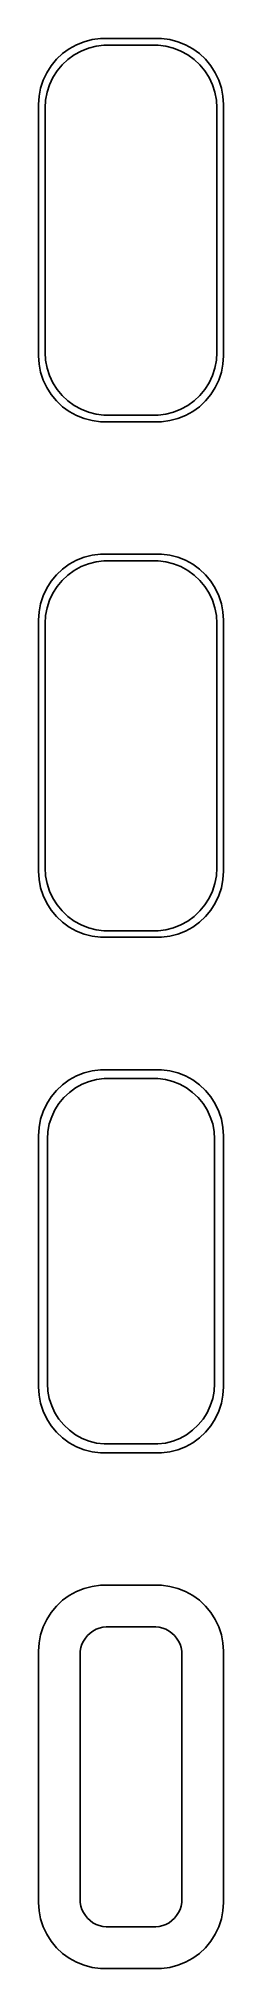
# Model space of a CAD drawing. Header units: metres. Extents: x -7 to 7, y 142 to 287.
import ezdxf

# ---------------------------------------------------------------- set-up
doc = ezdxf.new("R2010")
doc.units = ezdxf.units.M

msp = doc.modelspace()

# ---------------------------------------------------------------- linework, layer by layer
for p, q in [((-5.18712, 286.353), (-5.64484, 285.923)), ((-4.67912, 286.722), (-5.18712, 286.353)), ((-4.77776, 285.91), (-4.29517, 286.261)), ((-4.12889, 287.024), (-4.67912, 286.722)), ((-4.29517, 286.261), (-3.77245, 286.548)), ((-3.54507, 287.255), (-4.12889, 287.024)), ((-3.77245, 286.548), (-3.21782, 286.768)), ((-2.9369, 287.411), (-3.54507, 287.255)), ((-3.21782, 286.768), (-2.64006, 286.916)), ((-2.31395, 287.49), (-2.9369, 287.411)), ((-2.64006, 286.916), (-2.04825, 286.991)), ((2.31395, 287.49), (-2.31395, 287.49)), ((-2.04825, 286.991), (2.04825, 286.991)), ((2.04825, 286.991), (2.64006, 286.916)), ((2.9369, 287.411), (2.31395, 287.49)), ((2.64006, 286.916), (3.21782, 286.768)), ((3.54507, 287.255), (2.9369, 287.411)), ((3.21782, 286.768), (3.77245, 286.548)), ((4.12889, 287.024), (3.54507, 287.255)), ((3.77245, 286.548), (4.29517, 286.261)), ((4.67912, 286.722), (4.12889, 287.024)), ((4.29517, 286.261), (4.77776, 285.91)), ((5.18712, 286.353), (4.67912, 286.722)), ((5.64484, 285.923), (5.18712, 286.353)), ((-6.38153, 284.909), (-6.64888, 284.341)), ((-6.04507, 285.439), (-6.38153, 284.909)), ((-5.64484, 285.923), (-6.04507, 285.439)), ((-5.91245, 284.538), (-5.59282, 285.042)), ((-5.59282, 285.042), (-5.2126, 285.502)), ((-5.2126, 285.502), (-4.77776, 285.91)), ((4.77776, 285.91), (5.2126, 285.502)), ((5.2126, 285.502), (5.59282, 285.042)), ((5.59282, 285.042), (5.91245, 284.538)), ((6.04507, 285.439), (5.64484, 285.923)), ((6.38153, 284.909), (6.04507, 285.439)), ((6.64888, 284.341), (6.38153, 284.909)), ((-6.84291, 283.743), (-6.96057, 283.127)), ((-6.64888, 284.341), (-6.84291, 283.743)), ((-6.46254, 282.845), (-6.35077, 283.431)), ((-6.35077, 283.431), (-6.16643, 283.999)), ((-6.16643, 283.999), (-5.91245, 284.538)), ((5.91245, 284.538), (6.16643, 283.999)), ((6.16643, 283.999), (6.35077, 283.431)), ((6.35077, 283.431), (6.46254, 282.845)), ((6.84291, 283.743), (6.64888, 284.341)), ((6.96057, 283.127), (6.84291, 283.743)), ((-6.96057, 283.127), (-7, 282.5)), ((-7, 282.5), (-7, 263.5)), ((-6.5, 282.25), (-6.46254, 282.845)), ((-6.5, 263.75), (-6.5, 282.25)), ((6.46254, 282.845), (6.5, 282.25)), ((6.5, 282.25), (6.5, 263.75)), ((7, 282.5), (6.96057, 283.127)), ((7, 263.5), (7, 282.5)), ((-7, 263.5), (-6.96057, 262.873)), ((-6.96057, 262.873), (-6.84291, 262.257)), ((-6.46254, 263.155), (-6.5, 263.75)), ((-6.35077, 262.569), (-6.46254, 263.155)), ((6.46254, 263.155), (6.35077, 262.569)), ((6.5, 263.75), (6.46254, 263.155)), ((6.84291, 262.257), (6.96057, 262.873)), ((6.96057, 262.873), (7, 263.5)), ((-6.84291, 262.257), (-6.64888, 261.659)), ((-6.64888, 261.659), (-6.38153, 261.091)), ((-6.16643, 262.001), (-6.35077, 262.569)), ((-5.91245, 261.462), (-6.16643, 262.001)), ((-5.59282, 260.958), (-5.91245, 261.462)), ((5.91245, 261.462), (5.59282, 260.958)), ((6.16643, 262.001), (5.91245, 261.462)), ((6.35077, 262.569), (6.16643, 262.001)), ((6.38153, 261.091), (6.64888, 261.659)), ((6.64888, 261.659), (6.84291, 262.257)), ((-6.38153, 261.091), (-6.04507, 260.561)), ((-6.04507, 260.561), (-5.64484, 260.077)), ((-5.64484, 260.077), (-5.18712, 259.647)), ((-5.2126, 260.498), (-5.59282, 260.958)), ((-4.77776, 260.09), (-5.2126, 260.498)), ((-4.29517, 259.739), (-4.77776, 260.09)), ((4.77776, 260.09), (4.29517, 259.739)), ((5.2126, 260.498), (4.77776, 260.09)), ((5.18712, 259.647), (5.64484, 260.077)), ((5.59282, 260.958), (5.2126, 260.498)), ((5.64484, 260.077), (6.04507, 260.561)), ((6.04507, 260.561), (6.38153, 261.091)), ((-5.18712, 259.647), (-4.67912, 259.278)), ((-4.67912, 259.278), (-4.12889, 258.976)), ((-3.77245, 259.452), (-4.29517, 259.739)), ((-4.12889, 258.976), (-3.54507, 258.745)), ((-3.21782, 259.232), (-3.77245, 259.452)), ((-3.54507, 258.745), (-2.9369, 258.589)), ((-2.64006, 259.084), (-3.21782, 259.232)), ((-2.9369, 258.589), (-2.31395, 258.51)), ((-2.04825, 259.009), (-2.64006, 259.084)), ((-2.31395, 258.51), (2.31395, 258.51)), ((2.04825, 259.009), (-2.04825, 259.009)), ((2.64006, 259.084), (2.04825, 259.009)), ((2.31395, 258.51), (2.9369, 258.589)), ((3.21782, 259.232), (2.64006, 259.084)), ((2.9369, 258.589), (3.54507, 258.745)), ((3.77245, 259.452), (3.21782, 259.232)), ((3.54507, 258.745), (4.12889, 258.976)), ((4.29517, 259.739), (3.77245, 259.452)), ((4.12889, 258.976), (4.67912, 259.278)), ((4.67912, 259.278), (5.18712, 259.647)), ((-3.54507, 248.255), (-4.12889, 248.024)), ((-2.9369, 248.411), (-3.54507, 248.255)), ((-2.31395, 248.49), (-2.9369, 248.411)), ((2.31395, 248.49), (-2.31395, 248.49)), ((2.9369, 248.411), (2.31395, 248.49)), ((3.54507, 248.255), (2.9369, 248.411)), ((4.12889, 248.024), (3.54507, 248.255)), ((-5.64484, 246.923), (-6.04507, 246.439)), ((-5.18712, 247.353), (-5.64484, 246.923)), ((-5.2126, 246.502), (-4.77776, 246.91)), ((-4.67912, 247.722), (-5.18712, 247.353)), ((-4.77776, 246.91), (-4.29517, 247.261)), ((-4.12889, 248.024), (-4.67912, 247.722)), ((-4.29517, 247.261), (-3.77245, 247.548)), ((-3.77245, 247.548), (-3.21782, 247.768)), ((-3.21782, 247.768), (-2.64006, 247.916)), ((-2.64006, 247.916), (-2.04825, 247.991)), ((-2.04825, 247.991), (2.04825, 247.991)), ((2.04825, 247.991), (2.64006, 247.916)), ((2.64006, 247.916), (3.21782, 247.768)), ((3.21782, 247.768), (3.77245, 247.548)), ((3.77245, 247.548), (4.29517, 247.261)), ((4.67912, 247.722), (4.12889, 248.024)), ((4.29517, 247.261), (4.77776, 246.91)), ((5.18712, 247.353), (4.67912, 247.722)), ((4.77776, 246.91), (5.2126, 246.502)), ((5.64484, 246.923), (5.18712, 247.353)), ((6.04507, 246.439), (5.64484, 246.923)), ((-6.64888, 245.341), (-6.84291, 244.743)), ((-6.38153, 245.909), (-6.64888, 245.341)), ((-6.04507, 246.439), (-6.38153, 245.909)), ((-6.16643, 244.999), (-5.91245, 245.538)), ((-5.91245, 245.538), (-5.59282, 246.042)), ((-5.59282, 246.042), (-5.2126, 246.502)), ((5.2126, 246.502), (5.59282, 246.042)), ((5.59282, 246.042), (5.91245, 245.538)), ((5.91245, 245.538), (6.16643, 244.999)), ((6.38153, 245.909), (6.04507, 246.439)), ((6.64888, 245.341), (6.38153, 245.909)), ((6.84291, 244.743), (6.64888, 245.341)), ((-6.96057, 244.127), (-7, 243.5)), ((-6.84291, 244.743), (-6.96057, 244.127)), ((-6.5, 243.25), (-6.46254, 243.845)), ((-6.46254, 243.845), (-6.35077, 244.431)), ((-6.35077, 244.431), (-6.16643, 244.999)), ((6.16643, 244.999), (6.35077, 244.431)), ((6.35077, 244.431), (6.46254, 243.845)), ((6.46254, 243.845), (6.5, 243.25)), ((6.96057, 244.127), (6.84291, 244.743)), ((7, 243.5), (6.96057, 244.127)), ((-7, 243.5), (-7, 224.5)), ((-6.5, 224.75), (-6.5, 243.25)), ((6.5, 243.25), (6.5, 224.75)), ((7, 224.5), (7, 243.5)), ((-7, 224.5), (-6.96057, 223.873)), ((-6.96057, 223.873), (-6.84291, 223.257)), ((-6.46254, 224.155), (-6.5, 224.75)), ((-6.35077, 223.569), (-6.46254, 224.155)), ((-6.16643, 223.001), (-6.35077, 223.569)), ((6.35077, 223.569), (6.16643, 223.001)), ((6.46254, 224.155), (6.35077, 223.569)), ((6.5, 224.75), (6.46254, 224.155)), ((6.84291, 223.257), (6.96057, 223.873)), ((6.96057, 223.873), (7, 224.5)), ((-6.84291, 223.257), (-6.64888, 222.659)), ((-6.64888, 222.659), (-6.38153, 222.091)), ((-6.38153, 222.091), (-6.04507, 221.561)), ((-5.91245, 222.462), (-6.16643, 223.001)), ((-5.59282, 221.958), (-5.91245, 222.462)), ((-5.2126, 221.498), (-5.59282, 221.958)), ((5.59282, 221.958), (5.2126, 221.498)), ((5.91245, 222.462), (5.59282, 221.958)), ((6.16643, 223.001), (5.91245, 222.462)), ((6.04507, 221.561), (6.38153, 222.091)), ((6.38153, 222.091), (6.64888, 222.659)), ((6.64888, 222.659), (6.84291, 223.257)), ((-6.04507, 221.561), (-5.64484, 221.077)), ((-5.64484, 221.077), (-5.18712, 220.647)), ((-4.77776, 221.09), (-5.2126, 221.498)), ((-5.18712, 220.647), (-4.67912, 220.278)), ((-4.29517, 220.739), (-4.77776, 221.09)), ((-3.77245, 220.452), (-4.29517, 220.739)), ((-3.21782, 220.232), (-3.77245, 220.452)), ((3.77245, 220.452), (3.21782, 220.232)), ((4.29517, 220.739), (3.77245, 220.452)), ((4.77776, 221.09), (4.29517, 220.739)), ((4.67912, 220.278), (5.18712, 220.647)), ((5.2126, 221.498), (4.77776, 221.09)), ((5.18712, 220.647), (5.64484, 221.077)), ((5.64484, 221.077), (6.04507, 221.561)), ((-4.67912, 220.278), (-4.12889, 219.976)), ((-4.12889, 219.976), (-3.54507, 219.745)), ((-3.54507, 219.745), (-2.9369, 219.589)), ((-2.64006, 220.084), (-3.21782, 220.232)), ((-2.9369, 219.589), (-2.31395, 219.51)), ((-2.04825, 220.009), (-2.64006, 220.084)), ((-2.31395, 219.51), (2.31395, 219.51)), ((2.04825, 220.009), (-2.04825, 220.009)), ((2.64006, 220.084), (2.04825, 220.009)), ((2.31395, 219.51), (2.9369, 219.589)), ((3.21782, 220.232), (2.64006, 220.084)), ((2.9369, 219.589), (3.54507, 219.745)), ((3.54507, 219.745), (4.12889, 219.976)), ((4.12889, 219.976), (4.67912, 220.278)), ((-4.12889, 209.024), (-4.67912, 208.722)), ((-3.54507, 209.255), (-4.12889, 209.024)), ((-2.9369, 209.411), (-3.54507, 209.255)), ((-2.31395, 209.49), (-2.9369, 209.411)), ((-2.60791, 208.747), (-2.03748, 208.819)), ((2.31395, 209.49), (-2.31395, 209.49)), ((-2.03748, 208.819), (2.03748, 208.819)), ((2.03748, 208.819), (2.60791, 208.747)), ((2.9369, 209.411), (2.31395, 209.49)), ((3.54507, 209.255), (2.9369, 209.411)), ((4.12889, 209.024), (3.54507, 209.255)), ((4.67912, 208.722), (4.12889, 209.024)), ((-6.04507, 207.439), (-6.38153, 206.909)), ((-5.64484, 207.923), (-6.04507, 207.439)), ((-5.18712, 208.353), (-5.64484, 207.923)), ((-5.45403, 206.941), (-5.08754, 207.384)), ((-4.67912, 208.722), (-5.18712, 208.353)), ((-5.08754, 207.384), (-4.6684, 207.778)), ((-4.6684, 207.778), (-4.20325, 208.116)), ((-4.20325, 208.116), (-3.6994, 208.393)), ((-3.6994, 208.393), (-3.16481, 208.604)), ((-3.16481, 208.604), (-2.60791, 208.747)), ((2.60791, 208.747), (3.16481, 208.604)), ((3.16481, 208.604), (3.6994, 208.393)), ((3.6994, 208.393), (4.20325, 208.116)), ((4.20325, 208.116), (4.6684, 207.778)), ((4.6684, 207.778), (5.08754, 207.384)), ((5.18712, 208.353), (4.67912, 208.722)), ((5.08754, 207.384), (5.45403, 206.941)), ((5.64484, 207.923), (5.18712, 208.353)), ((6.04507, 207.439), (5.64484, 207.923)), ((6.38153, 206.909), (6.04507, 207.439)), ((-6.64888, 206.341), (-6.84291, 205.743)), ((-6.38153, 206.909), (-6.64888, 206.341)), ((-6.18459, 205.389), (-6.00691, 205.935)), ((-6.00691, 205.935), (-5.76212, 206.456)), ((-5.76212, 206.456), (-5.45403, 206.941)), ((5.45403, 206.941), (5.76212, 206.456)), ((5.76212, 206.456), (6.00691, 205.935)), ((6.00691, 205.935), (6.18459, 205.389)), ((6.64888, 206.341), (6.38153, 206.909)), ((6.84291, 205.743), (6.64888, 206.341)), ((-6.96057, 205.127), (-7, 204.5)), ((-7, 204.5), (-7, 185.5)), ((-6.84291, 205.743), (-6.96057, 205.127)), ((-6.32843, 204.25), (-6.29233, 204.824)), ((-6.29233, 204.824), (-6.18459, 205.389)), ((6.18459, 205.389), (6.29233, 204.824)), ((6.29233, 204.824), (6.32843, 204.25)), ((6.96057, 205.127), (6.84291, 205.743)), ((7, 204.5), (6.96057, 205.127)), ((7, 185.5), (7, 204.5)), ((-6.32843, 185.75), (-6.32843, 204.25)), ((6.32843, 204.25), (6.32843, 185.75)), ((-7, 185.5), (-6.96057, 184.873)), ((-6.29233, 185.176), (-6.32843, 185.75)), ((6.32843, 185.75), (6.29233, 185.176)), ((6.96057, 184.873), (7, 185.5)), ((-6.96057, 184.873), (-6.84291, 184.257)), ((-6.84291, 184.257), (-6.64888, 183.659)), ((-6.18459, 184.611), (-6.29233, 185.176)), ((-6.00691, 184.065), (-6.18459, 184.611)), ((-5.76212, 183.544), (-6.00691, 184.065)), ((6.00691, 184.065), (5.76212, 183.544)), ((6.18459, 184.611), (6.00691, 184.065)), ((6.29233, 185.176), (6.18459, 184.611)), ((6.64888, 183.659), (6.84291, 184.257)), ((6.84291, 184.257), (6.96057, 184.873)), ((-6.64888, 183.659), (-6.38153, 183.091)), ((-6.38153, 183.091), (-6.04507, 182.561)), ((-6.04507, 182.561), (-5.64484, 182.077)), ((-5.45403, 183.059), (-5.76212, 183.544)), ((-5.08754, 182.616), (-5.45403, 183.059)), ((-4.6684, 182.222), (-5.08754, 182.616)), ((5.08754, 182.616), (4.6684, 182.222)), ((5.45403, 183.059), (5.08754, 182.616)), ((5.76212, 183.544), (5.45403, 183.059)), ((5.64484, 182.077), (6.04507, 182.561)), ((6.04507, 182.561), (6.38153, 183.091)), ((6.38153, 183.091), (6.64888, 183.659)), ((-5.64484, 182.077), (-5.18712, 181.647)), ((-5.18712, 181.647), (-4.67912, 181.278)), ((-4.67912, 181.278), (-4.12889, 180.976)), ((-4.20325, 181.884), (-4.6684, 182.222)), ((-3.6994, 181.607), (-4.20325, 181.884)), ((-3.16481, 181.396), (-3.6994, 181.607)), ((-2.60791, 181.253), (-3.16481, 181.396)), ((-2.03748, 181.181), (-2.60791, 181.253)), ((2.03748, 181.181), (-2.03748, 181.181)), ((2.60791, 181.253), (2.03748, 181.181)), ((3.16481, 181.396), (2.60791, 181.253)), ((3.6994, 181.607), (3.16481, 181.396)), ((4.20325, 181.884), (3.6994, 181.607)), ((4.12889, 180.976), (4.67912, 181.278)), ((4.6684, 182.222), (4.20325, 181.884)), ((4.67912, 181.278), (5.18712, 181.647)), ((5.18712, 181.647), (5.64484, 182.077)), ((-4.12889, 180.976), (-3.54507, 180.745)), ((-3.54507, 180.745), (-2.9369, 180.589)), ((-2.9369, 180.589), (-2.31395, 180.51)), ((-2.31395, 180.51), (2.31395, 180.51)), ((2.31395, 180.51), (2.9369, 180.589)), ((2.9369, 180.589), (3.54507, 180.745)), ((3.54507, 180.745), (4.12889, 180.976)), ((-5.18712, 169.353), (-5.64484, 168.923)), ((-4.67912, 169.722), (-5.18712, 169.353)), ((-4.12889, 170.024), (-4.67912, 169.722)), ((-3.54507, 170.255), (-4.12889, 170.024)), ((-2.9369, 170.411), (-3.54507, 170.255)), ((-2.31395, 170.49), (-2.9369, 170.411)), ((2.31395, 170.49), (-2.31395, 170.49)), ((2.9369, 170.411), (2.31395, 170.49)), ((3.54507, 170.255), (2.9369, 170.411)), ((4.12889, 170.024), (3.54507, 170.255)), ((4.67912, 169.722), (4.12889, 170.024)), ((5.18712, 169.353), (4.67912, 169.722)), ((5.64484, 168.923), (5.18712, 169.353)), ((-6.38153, 167.909), (-6.64888, 167.341)), ((-6.04507, 168.439), (-6.38153, 167.909)), ((-5.64484, 168.923), (-6.04507, 168.439)), ((6.04507, 168.439), (5.64484, 168.923)), ((6.38153, 167.909), (6.04507, 168.439)), ((6.64888, 167.341), (6.38153, 167.909)), ((-6.84291, 166.743), (-6.96057, 166.127)), ((-6.64888, 167.341), (-6.84291, 166.743)), ((-3.59868, 166.266), (-3.45673, 166.49)), ((-3.45673, 166.49), (-3.28784, 166.694)), ((-3.28784, 166.694), (-3.09473, 166.875)), ((-3.09473, 166.875), (-2.88039, 167.031)), ((-2.88039, 167.031), (-2.64822, 167.159)), ((-2.64822, 167.159), (-2.4019, 167.256)), ((-2.4019, 167.256), (-2.14529, 167.322)), ((-2.14529, 167.322), (-1.88246, 167.355)), ((-1.88246, 167.355), (1.88246, 167.355)), ((1.88246, 167.355), (2.14529, 167.322)), ((2.14529, 167.322), (2.4019, 167.256)), ((2.4019, 167.256), (2.64822, 167.159)), ((2.64822, 167.159), (2.88039, 167.031)), ((2.88039, 167.031), (3.09473, 166.875)), ((3.09473, 166.875), (3.28784, 166.694)), ((3.28784, 166.694), (3.45673, 166.49)), ((3.45673, 166.49), (3.59868, 166.266)), ((6.84291, 166.743), (6.64888, 167.341)), ((6.96057, 166.127), (6.84291, 166.743)), ((-6.96057, 166.127), (-7, 165.5)), ((-7, 165.5), (-7, 146.5)), ((-3.85962, 165.25), (-3.84299, 165.514)), ((-3.85962, 146.75), (-3.85962, 165.25)), ((-3.84299, 165.514), (-3.79335, 165.775)), ((-3.79335, 165.775), (-3.71149, 166.027)), ((-3.71149, 166.027), (-3.59868, 166.266)), ((3.59868, 166.266), (3.71149, 166.027)), ((3.71149, 166.027), (3.79335, 165.775)), ((3.79335, 165.775), (3.84299, 165.514)), ((3.84299, 165.514), (3.85962, 165.25)), ((3.85962, 165.25), (3.85962, 146.75)), ((7, 165.5), (6.96057, 166.127)), ((7, 146.5), (7, 165.5)), ((-7, 146.5), (-6.96057, 145.873)), ((-3.84299, 146.486), (-3.85962, 146.75)), ((-3.79335, 146.225), (-3.84299, 146.486)), ((-3.71149, 145.973), (-3.79335, 146.225)), ((3.79335, 146.225), (3.71149, 145.973)), ((3.84299, 146.486), (3.79335, 146.225)), ((3.85962, 146.75), (3.84299, 146.486)), ((6.96057, 145.873), (7, 146.5)), ((-6.96057, 145.873), (-6.84291, 145.257)), ((-6.84291, 145.257), (-6.64888, 144.659)), ((-6.64888, 144.659), (-6.38153, 144.091)), ((-3.59868, 145.734), (-3.71149, 145.973)), ((-3.45673, 145.51), (-3.59868, 145.734)), ((-3.28784, 145.306), (-3.45673, 145.51)), ((-3.09473, 145.125), (-3.28784, 145.306)), ((-2.88039, 144.969), (-3.09473, 145.125)), ((-2.64822, 144.841), (-2.88039, 144.969)), ((-2.4019, 144.744), (-2.64822, 144.841)), ((-2.14529, 144.678), (-2.4019, 144.744)), ((-1.88246, 144.645), (-2.14529, 144.678)), ((1.88246, 144.645), (-1.88246, 144.645)), ((2.14529, 144.678), (1.88246, 144.645)), ((2.4019, 144.744), (2.14529, 144.678)), ((2.64822, 144.841), (2.4019, 144.744)), ((2.88039, 144.969), (2.64822, 144.841)), ((3.09473, 145.125), (2.88039, 144.969)), ((3.28784, 145.306), (3.09473, 145.125)), ((3.45673, 145.51), (3.28784, 145.306)), ((3.59868, 145.734), (3.45673, 145.51)), ((3.71149, 145.973), (3.59868, 145.734)), ((6.38153, 144.091), (6.64888, 144.659)), ((6.64888, 144.659), (6.84291, 145.257)), ((6.84291, 145.257), (6.96057, 145.873)), ((-6.38153, 144.091), (-6.04507, 143.561)), ((-6.04507, 143.561), (-5.64484, 143.077)), ((-5.64484, 143.077), (-5.18712, 142.647)), ((5.18712, 142.647), (5.64484, 143.077)), ((5.64484, 143.077), (6.04507, 143.561)), ((6.04507, 143.561), (6.38153, 144.091)), ((-5.18712, 142.647), (-4.67912, 142.278)), ((-4.67912, 142.278), (-4.12889, 141.976)), ((-4.12889, 141.976), (-3.54507, 141.745)), ((-3.54507, 141.745), (-2.9369, 141.589)), ((2.9369, 141.589), (3.54507, 141.745)), ((3.54507, 141.745), (4.12889, 141.976)), ((4.12889, 141.976), (4.67912, 142.278)), ((4.67912, 142.278), (5.18712, 142.647)), ((-2.9369, 141.589), (-2.31395, 141.51)), ((-2.31395, 141.51), (2.31395, 141.51)), ((2.31395, 141.51), (2.9369, 141.589))]:
    msp.add_line(p, q)

doc.saveas('drawing.dxf')
